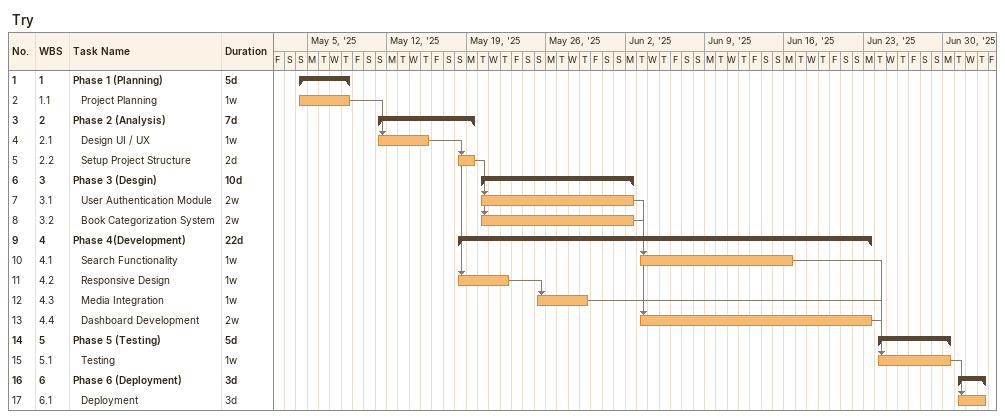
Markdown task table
Try

| ID | WBS | Task | Duration | Start | Finish | Predecessors |
|---|---|---|---|---|---|---|
| 1 | 1 | **Phase 1 (Planning)** | 5d | 2025-05-04 | 2025-05-08 |  |
| 2 | 1.1 | Project Planning | 1w | 2025-05-04 | 2025-05-08 |  |
| 3 | 2 | **Phase 2 (Analysis)** | 7d | 2025-05-11 | 2025-05-19 |  |
| 4 | 2.1 | Design UI / UX | 1w | 2025-05-11 | 2025-05-15 | 2 |
| 5 | 2.2 | Setup Project Structure | 2d | 2025-05-18 | 2025-05-19 | 4 |
| 6 | 3 | **Phase 3 (Desgin)** | 10d | 2025-05-20 | 2025-06-02 |  |
| 7 | 3.1 | User Authentication Module | 2w | 2025-05-20 | 2025-06-02 | 5 |
| 8 | 3.2 | Book Categorization System | 2w | 2025-05-20 | 2025-06-02 | 5 |
| 9 | 4 | **Phase 4(Development)** | 22d | 2025-05-18 | 2025-06-23 |  |
| 10 | 4.1 | Search Functionality | 1w | 2025-06-03 | 2025-06-16 | 8 |
| 11 | 4.2 | Responsive Design | 1w | 2025-05-18 | 2025-05-22 | 4 |
| 12 | 4.3 | Media Integration | 1w | 2025-05-25 | 2025-05-29 | 11 |
| 13 | 4.4 | Dashboard Development | 2w | 2025-06-03 | 2025-06-23 | 7, 8 |
| 14 | 5 | **Phase 5 (Testing)** | 5d | 2025-06-24 | 2025-06-30 |  |
| 15 | 5.1 | Testing | 1w | 2025-06-24 | 2025-06-30 | 10, 13, 12 |
| 16 | 6 | **Phase 6 (Deployment)** | 3d | 2025-07-01 | 2025-07-03 |  |
| 17 | 6.1 | Deployment | 3d | 2025-07-01 | 2025-07-03 | 15 |
